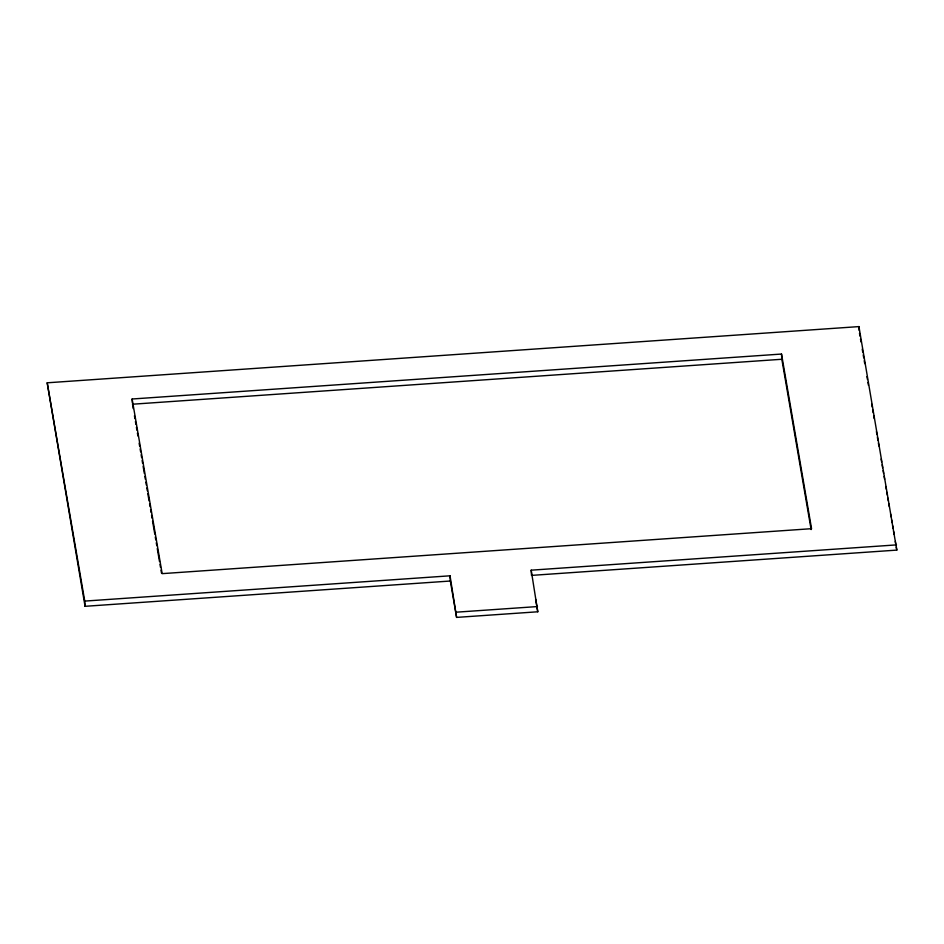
<?xml version="1.0" encoding="UTF-8"?>
<svg xmlns="http://www.w3.org/2000/svg" width="944" height="944" viewBox="0 0 944 944"><rect width="100%" height="100%" fill="white"/><g stroke="black" fill="none" stroke-linecap="round" stroke-linejoin="round"><path stroke-width="1.42" d="M531.201 570.176L537.773 611.783L456.601 617.4L450.347 581.02L85.066 606.308L47.2 382.804L858.934 326.6L896.8 550.104L531.519 575.392L531.201 570.176L896.481 544.889M132.125 399.005L781.514 354.047L811.557 528.687L162.167 573.645L132.125 399.005L132.372 402.923M132.443 404.221L781.833 359.263L811.132 529.572M47.2 382.804L84.748 601.092L450.028 575.805L456.601 617.4M456.282 612.184L537.455 606.567M859.5 333.267L859.996 336.158M860.503 339.049L860.999 341.94M862.238 349.162L862.733 352.053M863.229 354.944L863.736 357.835M864.232 360.726L864.728 363.617M866.958 376.632L867.465 379.523M867.961 382.414L868.456 385.305M871.69 404.103L872.185 406.994M872.681 409.885L873.176 412.776M873.672 415.667L874.179 418.558M876.41 431.561L876.905 434.452M877.401 437.343L877.908 440.234M878.404 443.137L878.899 446.028M881.141 459.032L881.637 461.923M882.133 464.814L882.628 467.705M883.124 470.596L883.619 473.487M884.115 476.378L884.622 479.269M885.861 486.502L886.357 489.393M886.853 492.284L887.348 495.175M887.844 498.066L888.351 500.957M888.847 503.848L889.342 506.739M890.581 513.973L891.077 516.864M891.584 519.755L892.08 522.646M892.576 525.537L893.071 528.428M893.567 531.319L894.062 534.21M895.313 541.431L895.809 544.322M896.304 547.213L896.8 550.104M535.614 599.18L537.773 611.783M132.691 405.66L133.187 408.551M134.437 415.773L134.933 418.652M135.429 421.543L135.924 424.422M136.42 427.313L136.915 430.204M137.411 433.084L137.907 435.975M139.146 443.184L139.641 446.075M140.137 448.966L140.644 451.846M141.14 454.737L141.635 457.628M142.131 460.507L142.627 463.398M143.122 466.277L144.361 473.499M144.857 476.39L145.352 479.269M145.848 482.16L146.344 485.039M146.839 487.93L147.347 490.821M147.842 493.7L149.081 500.922M149.577 503.801L150.072 506.692M150.568 509.583L151.064 512.462M151.559 515.353L152.055 518.232M152.55 521.123L154.792 534.115M155.288 536.994L155.784 539.885M156.279 542.776L156.775 545.656M157.27 548.547L159.501 561.538M159.996 564.418L160.492 567.309M160.999 570.2L161.495 573.079M858.934 326.6L859.17 330.518M781.514 354.047L781.833 359.263M450.028 575.805L450.347 581.02M84.748 601.092L85.066 606.308"/></g></svg>
